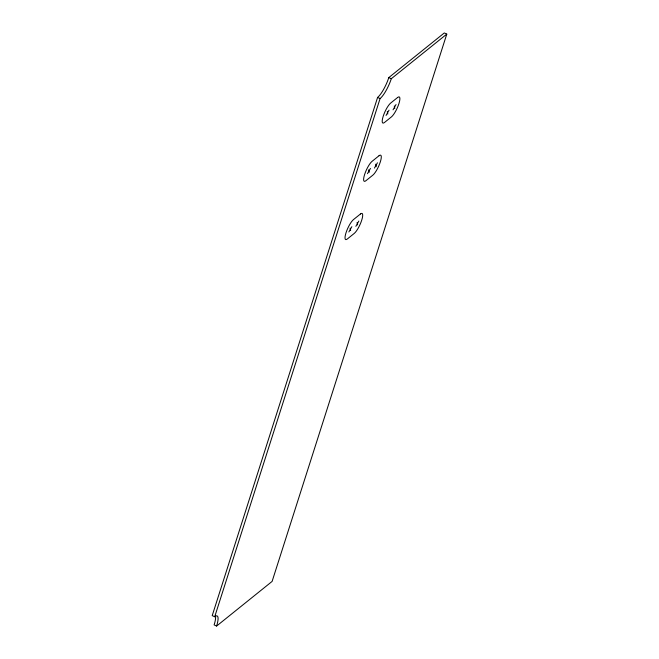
<?xml version="1.0" encoding="UTF-8"?>
<svg xmlns="http://www.w3.org/2000/svg" width="659" height="659" viewBox="0 0 659 659"><rect width="100%" height="100%" fill="white"/><g stroke="black" fill="none" stroke-linecap="round" stroke-linejoin="round"><path stroke-width="0.99" d="M377.591 97.425L212.214 615.613L214.702 616.758A16.936 4.185 -65.3 0 1 216.605 626.05L272.109 581.411L446.786 34.095L444.298 32.95L388.794 77.589A16.936 4.185 -65.3 0 1 377.591 97.425L380.078 98.562L214.702 616.758M386.059 115.449L389.041 110.152M393.044 109.822L396.034 104.534M367.467 173.704L370.449 168.416M374.452 168.078L377.442 162.789M348.875 231.96L351.857 226.671M355.86 226.334L358.85 221.045M380.078 98.562A16.936 4.185 -65.3 0 0 391.281 78.734L446.786 34.095M388.794 77.589L391.281 78.734M216.605 626.05L214.126 624.905A16.936 4.185 -65.3 0 0 215.493 616.149M394.288 105.942L394.79 108.422M387.294 111.56L387.805 114.04M375.696 164.198L376.198 166.678M368.702 169.816L369.213 172.296M357.104 222.454L357.615 224.933M350.11 228.072L350.621 230.551M397.641 97.466L390.647 103.092A11.294 2.793 -65.3 0 0 383.184 116.313A11.294 2.793 -65.3 0 0 384.452 122.508L391.438 116.89A11.294 2.793 -65.3 0 0 398.909 103.669A11.294 2.793 -65.3 0 0 397.641 97.466M379.049 155.722L372.055 161.348A11.294 2.793 -65.3 0 0 364.592 174.569A11.294 2.793 -65.3 0 0 365.86 180.764L372.854 175.146A11.294 2.793 -65.3 0 0 380.317 161.925A11.294 2.793 -65.3 0 0 379.049 155.722M360.457 213.986L353.463 219.604A11.294 2.793 -65.3 0 0 346 232.825A11.294 2.793 -65.3 0 0 347.268 239.019L354.262 233.401A11.294 2.793 -65.3 0 0 361.725 220.18A11.294 2.793 -65.3 0 0 360.457 213.986"/></g></svg>
